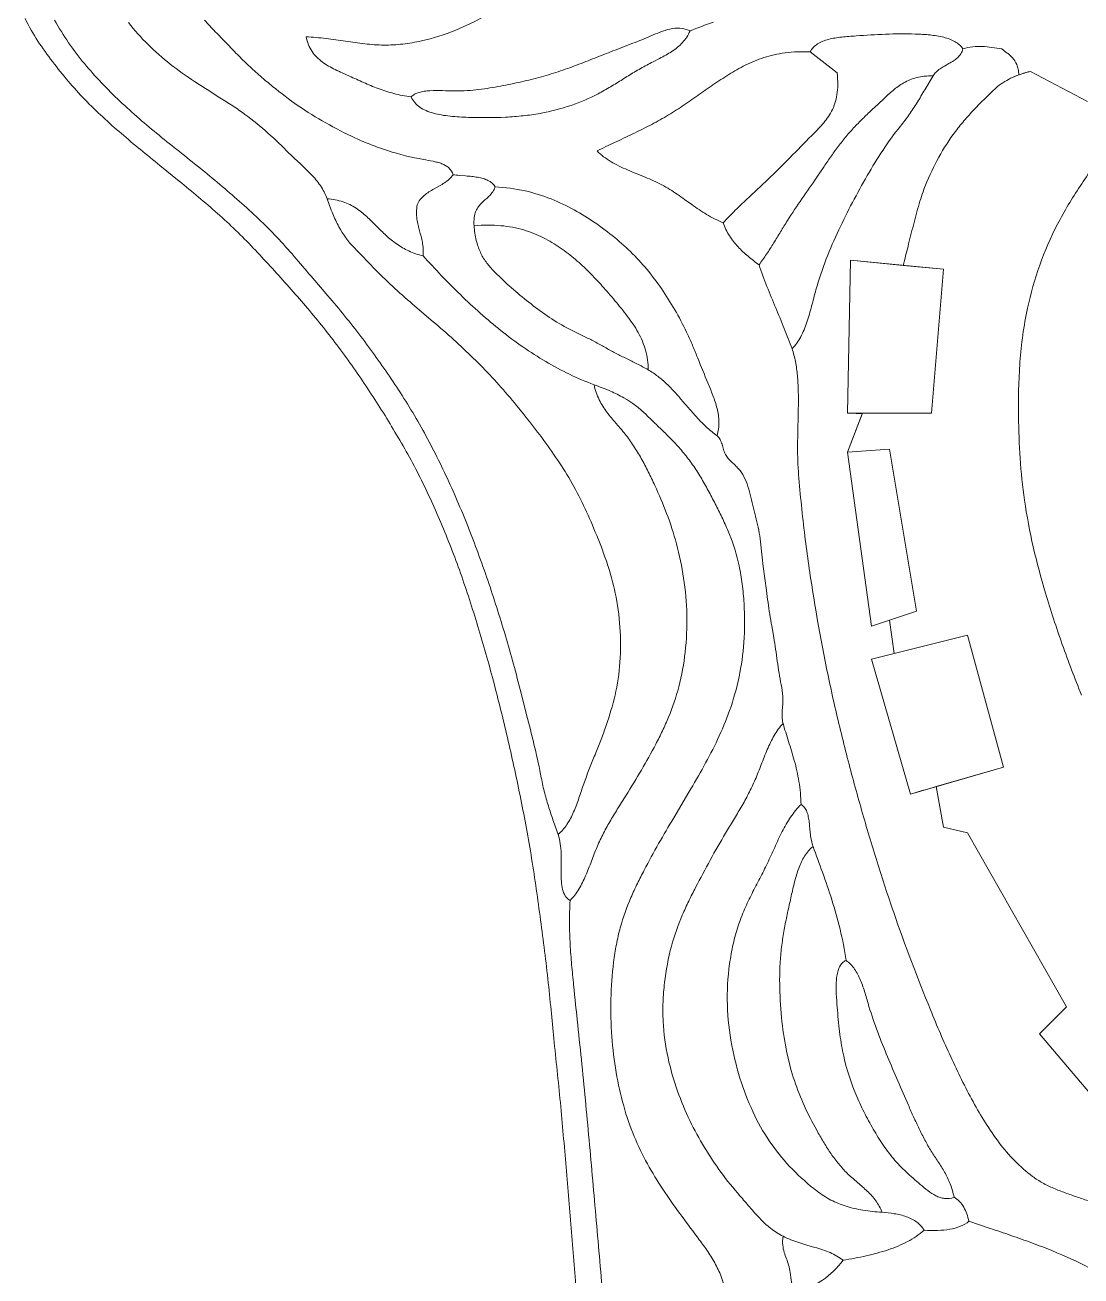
# Model space of a CAD drawing. Header units: millimetres. Extents: x 3808 to 296674, y 522 to 278159.
# Drawn here: x 30971 to 112461, y 110709 to 207282 of the extents above; entities that cross this region are included whole.
import ezdxf

# ---------------------------------------------------------------- set-up
doc = ezdxf.new("R2010")
doc.units = ezdxf.units.MM
for name, color, linetype, lineweight in [('01_MAIN_BUILDING_REBUILT', 7, 'CONTINUOUS', 18), ('02_SHARP_BUILDINGS', 7, 'CONTINUOUS', 18), ('03_SMOOTH_PATHS_WATER_BRIDGES', 7, 'CONTINUOUS', 18)]:
    doc.layers.add(name, color=color, linetype=linetype, lineweight=lineweight)

msp = doc.modelspace()

# ---------------------------------------------------------------- linework, layer by layer
at = {"layer": '01_MAIN_BUILDING_REBUILT'}
for points in [[(112963, 201389), (108565, 203704, 0.010465), (107857, 203501, 0.031984), (107176, 203241, 0.029474), (106586, 202918, 0.009658), (106019, 202546, 0.00243), (105163, 201715, 0.007322), (104326, 200869, 0.012281), (103524, 199994, 0.017255), (102778, 199074, 0.035775), (101488, 197069, 0.02903), (100463, 194907, 0.014469), (100215, 194237, 0.00933), (99976, 193485, 0.009772), (99525, 191842, 0.002104), (99112, 190185, -0.006263), (98737, 188727), (101852, 188426), (100926, 177315), (95602, 177315), (94444, 174306), (97685, 174537), (99769, 162037), (97685, 161343), (98039, 158769), (103704, 160185), (106481, 150000), (101289, 148492), (101852, 145370), (103704, 144907), (111343, 131481), (109259, 129398), (115741, 121759, -0.002765)], [(112500, 155556, -0.009674), (111019, 159463, -0.013351), (109722, 163426, -0.01573), (108781, 166986, -0.020731), (108102, 170602, -0.01849), (107764, 173832, -0.014251), (107639, 177083, -0.0093), (107652, 179181, -0.012324), (107755, 181274, -0.015418), (107974, 183356, -0.018523), (108333, 185417, -0.066536), (110648, 191898, -0.015086), (111484, 193397, -0.010764), (112398, 194851, -0.006434), (113362, 196275, -0.002139)]]:
    msp.add_lwpolyline(points, format="xyb", dxfattribs=at)
at = {"layer": '02_SHARP_BUILDINGS'}
for points in [[(94676, 189120), (101852, 188426), (100926, 177315), (94444, 177315)], [(94444, 174306), (97685, 174537), (99769, 162037), (96296, 160880)], [(96296, 158333), (103704, 160185), (106481, 150000), (99306, 147917)]]:
    msp.add_lwpolyline(points, close=True, dxfattribs=at)
at = {"layer": '03_SMOOTH_PATHS_WATER_BRIDGES'}
for points in [[(30976, 207774, 0.03062), (31963, 206044, 0.018883), (33092, 204456, 0.01345), (34304, 202951, 0.015428), (35595, 201525, 0.013992), (36969, 200182, 0.009158), (38406, 198902, 0.005152), (39881, 197660, 0.00198), (41376, 196438), (42874, 195219, -0.003049), (44361, 193989, -0.006492), (45824, 192735, -0.011097), (47238, 191432, -0.010516), (48589, 190066, -0.004727), (49899, 188658, -0.003045), (51191, 187233, -0.005451), (52460, 185785, -0.01438), (54889, 182780, -0.014694), (57153, 179611, -0.012003), (59265, 176288, -0.006778), (60271, 174577, -0.010113), (61226, 172816, -0.010324), (62118, 170990, -0.007721), (62955, 169110, -0.014799), (64490, 165211, -0.007123), (65183, 163187, -0.004998), (65835, 161121, -0.008516), (67046, 156899, -0.008099), (68134, 152553, -0.006664), (69112, 148097, -0.003933), (69562, 145829, -0.00557), (69973, 143524, -0.004971), (70339, 141172, -0.00239), (70674, 138790, -0.002132), (70992, 136391, -0.004038), (71284, 133966, -0.003158), (71539, 131504), (71782, 129030, 0.000811), (72034, 126565, -0.001599), (72282, 124096, -0.003092), (72725, 119106, -0.000564), (73141, 114086, 0.001313), (73559, 109073)], [(38945, 207467, 0.031642), (40470, 205770, 0.027058), (42181, 204268, 0.020854), (44047, 202923, 0.005888), (45026, 202294), (46016, 201674, -0.005733), (46996, 201045, -0.011715), (47946, 200387, -0.02484), (49717, 198945, -0.014517), (51359, 197375, 0.008191), (51771, 196976), (52196, 196580, -0.00435), (52621, 196180, -0.010595), (53033, 195769, -0.017137), (53419, 195339, -0.023991), (53764, 194884, -0.067876), (54282, 193866, 0.01703), (54721, 192698, 0.026031), (55192, 191710, 0.067287), (56388, 190075, 0.002943), (57832, 188574, 0.011624), (59319, 187116, 0.010542), (60882, 185732), (62477, 184378, -0.00704), (64046, 183000, -0.010231), (65563, 181571, -0.022171), (68402, 178516, -0.018286), (70999, 175218, -0.012045), (72212, 173486, -0.019689), (73327, 171654, -0.019201), (74312, 169688, -0.012108), (75190, 167621, -0.006638), (75599, 166562, -0.010738), (75977, 165470, -0.030986), (76583, 163114, -0.033035), (76900, 160472, -0.036394), (76858, 157765, -0.037113), (76426, 155237, -0.025945), (75725, 152935, -0.007534), (75322, 151864, -0.002301), (74905, 150823, 0.003224), (74491, 149782, 0.008459), (74095, 148714, 0.000821), (73719, 147610, -0.019349), (73308, 146534, -0.018537), (73068, 146032, -0.025552), (72794, 145567, -0.033314), (72476, 145150, -0.040978), (72106, 144792), (71759, 145786, -0.00676), (71405, 146853, -0.012508), (71078, 147979, -0.018311), (70815, 149153, 0.013057), (70316, 151479, 0.003659), (69752, 153738), (69179, 155992, 0.004248), (68589, 158229, 0.010834), (67288, 162578, 0.011106), (65839, 166781, 0.013755), (64217, 170810, 0.01681), (62400, 174644, 0.019804), (60350, 178246, 0.009162), (59238, 179959, 0.007245), (58077, 181624, 0.014792), (55634, 184832, 0.00581), (54348, 186372), (53045, 187895, 0.001952), (51743, 189419, 0.010829), (50405, 190906, 0.013146), (48992, 192319, 0.008807), (47517, 193670, 0.011613), (44453, 196257, 0.002091), (42880, 197510, -0.003666), (41312, 198768, -0.00777), (39779, 200060, -0.010206), (38296, 201403, -0.013526), (36880, 202812, -0.017648), (35551, 204309, -0.021479), (34335, 205919, -0.02471), (33255, 207664, -0.02407)], [(75633, 108325, 0.001014), (75089, 114578, 0.000562), (74537, 120819, 0.002784), (73946, 127025, 0.000995), (73626, 130100, -0.000968), (73305, 133175, -0.003514), (73156, 134725, -0.008278), (73041, 136310, -0.012238), (72990, 137958, -0.015066), (73032, 139699, -0.113461), (72661, 140061, -0.081652), (72452, 140557, -0.044396), (72360, 141160, -0.01928), (72341, 141841), (72351, 142573, 0.012666), (72345, 143328, 0.028021), (72278, 144077, 0.045899), (72106, 144792), (71759, 145786, -0.00676), (71405, 146853, -0.012508), (71078, 147979, -0.018311), (70815, 149153, 0.013057), (70316, 151479, 0.003659), (69752, 153738), (69179, 155992, 0.004248), (68589, 158229, 0.010834), (67288, 162578, 0.011106), (65839, 166781, 0.013755), (64217, 170810, 0.01681), (62400, 174644, 0.019804), (60350, 178246, 0.009162), (59238, 179959, 0.007245), (58077, 181624, 0.014792), (55634, 184832, 0.00581), (54348, 186372), (53045, 187895, 0.001952), (51743, 189419, 0.010829), (50405, 190906, 0.013146), (48992, 192319, 0.008807), (47517, 193670, 0.011613), (44453, 196257, 0.002091), (42880, 197510, -0.003666), (41312, 198768, -0.00777), (39779, 200060, -0.010206), (38296, 201403, -0.013526), (36880, 202812, -0.017648), (35551, 204309, -0.021479), (34335, 205919, -0.02471), (33255, 207664, -0.02407)], [(44825, 207665, 0.009697), (45656, 206767, 0.001481), (46507, 205889, 0.001372), (47358, 205010, 0.009385), (48227, 204150, 0.011569), (49136, 203330, 0.007958), (50080, 202544, 0.018387), (52049, 201055, 0.022853), (54175, 199722, 0.022203), (56465, 198555, 0.013039), (57680, 198039, 0.016076), (58955, 197583, 0.033317), (61726, 196900, -0.007101), (62457, 196765, -0.015865), (62806, 196682, -0.026241), (63132, 196575, -0.03918), (63424, 196434, -0.053833), (63673, 196251, -0.136245), (64005, 195718, -0.053417), (63703, 195383, -0.035669), (63344, 195105, -0.017913), (62951, 194862), (62544, 194632, 0.014798), (62146, 194393, 0.032295), (61779, 194124, 0.050356), (61465, 193801, 0.063709), (61227, 193403, 0.066049), (61220, 192296, 0.024121), (61303, 191830, 0.011255), (61415, 191392, -0.00402), (61532, 190959, -0.018443), (61632, 190509, -0.063245), (61690, 189468, -0.053754), (60582, 189838, -0.045897), (59648, 190380, -0.030715), (58832, 191039, -0.012877), (58083, 191763), (57714, 192132, 0.00936), (57338, 192492, 0.040654), (56516, 193144, 0.063694), (55527, 193632, 0.068741), (54282, 193866, 0.067876), (53764, 194884, 0.023991), (53419, 195339, 0.017137), (53033, 195769, 0.010595), (52621, 196180, 0.00435), (52196, 196580), (51771, 196976, -0.008191), (51359, 197375, 0.014517), (49717, 198945, 0.02484), (47946, 200387, 0.011715), (46996, 201045, 0.005733), (46016, 201674), (45026, 202294, -0.005888), (44047, 202923, -0.020854), (42181, 204268, -0.027058), (40470, 205770, -0.031642), (38945, 207467, -0.034435)], [(44825, 207665, 0.009697), (45656, 206767, 0.001481), (46507, 205889, 0.001372), (47358, 205010, 0.009385), (48227, 204150, 0.011569), (49136, 203330, 0.007958), (50080, 202544, 0.018387), (52049, 201055, 0.022853), (54175, 199722, 0.022203), (56465, 198555, 0.013039), (57680, 198039, 0.016076), (58955, 197583, 0.033317), (61726, 196900, -0.007101), (62457, 196765, -0.015865), (62806, 196682, -0.026241), (63132, 196575, -0.03918), (63424, 196434, -0.053833), (63673, 196251, -0.136245), (64005, 195718, 0.008636), (64480, 195672), (64963, 195635, -0.007385), (65441, 195591, -0.016561), (65898, 195528, -0.028442), (66321, 195430, -0.044474), (66696, 195284, -0.06401), (67009, 195076, -0.079414), (67245, 194792, -0.043272), (69562, 194479, -0.03896), (71570, 193855, -0.031856), (73352, 193012, -0.024643), (74972, 192006, -0.021539), (76476, 190876, -0.024397), (77857, 189624, -0.025064), (79099, 188248, -0.022531), (80218, 186740, -0.040034), (82121, 183364, -0.008144), (82517, 182466, -0.004335), (82895, 181551, 0.002461), (83658, 179662, -0.00713), (84055, 178686, -0.031038), (84378, 177683, -0.056495), (84519, 176649, -0.076537), (84375, 175579, -0.066248), (84508, 175451, -0.048717), (84611, 175293, -0.047717), (84758, 174914), (84876, 174504, 0.050301), (85026, 174127, 0.050045), (85241, 173817, 0.026918), (85497, 173549), (85768, 173296, -0.022694), (86029, 173032, -0.061132), (86454, 172406, -0.04278), (86760, 171660, -0.020565), (86981, 170830, 0.003858), (87178, 169977, 0.004372), (87398, 169147, -0.018771), (87597, 168295, -0.018119), (87729, 167376), (87830, 166427, 0.005171), (87945, 165491), (88068, 164564), (88186, 163631, 0.003214), (88308, 162703, 0.008643), (88595, 160888), (88753, 159996, -0.006905), (88899, 159092, -0.003182), (89024, 158165, 0.010317), (89160, 157249, 0.002334), (89327, 156368, -0.027256), (89454, 155445, -0.034552), (89450, 154938, -0.00224), (89408, 154406, 0.027328), (89392, 153872, 0.060491), (89468, 153356, 0.00648), (89672, 152679), (89894, 151980, -0.010938), (90339, 150504, -0.025987), (90695, 148891, -0.036972), (90856, 147106, -0.093585), (91129, 146867, -0.07227), (91309, 146548, -0.043994), (91420, 146165, -0.022077), (91486, 145734, -0.005947), (91532, 145273, 0.007554), (91580, 144796, 0.020983), (91656, 144322, 0.035935), (91782, 143866, -0.000717), (92510, 141877, -0.009836), (93235, 139753, -0.017832), (93870, 137486, -0.024951), (94329, 135069, -0.047569), (94688, 134764, -0.040191), (94989, 134399, -0.031407), (95241, 133985, -0.022988), (95453, 133531, -0.024553), (95798, 132544, -0.000983), (96101, 131515, 0.017001), (96776, 129531, 0.008711), (97534, 127629, 0.005152), (99139, 123905, 0.002433), (99548, 122984, 0.006433), (99971, 122077, 0.010642), (100418, 121195, 0.015133), (100904, 120351, 0.006372), (101426, 119542, -0.015987), (101936, 118719, -0.03602), (102369, 117820, -0.048861), (102662, 116782, -0.08007), (103094, 116462, -0.064645), (103416, 116031, -0.043912), (103649, 115513, -0.02644), (103819, 114931), (105442, 114387, -0.002416), (107060, 113839, -0.00534), (108658, 113269, -0.008443), (110219, 112664, -0.023143), (113183, 111298, -0.029479)], [(84102, 207498, 0.013221), (82292, 206829, -0.088012), (81704, 205924, -0.033971), (81319, 205563, -0.025513), (80888, 205246, -0.017238), (80424, 204962, -0.009544), (79939, 204699), (79445, 204446, 0.004817), (78953, 204192, 0.012792), (78003, 203650, 0.004013), (77080, 203083, -0.005012), (76156, 202517, -0.013723), (75201, 201980, -0.037528), (73110, 201078, -0.039044), (70729, 200462, -0.01727), (69420, 200277, -0.014008), (68047, 200170, -0.021242), (65196, 200153, -0.017794), (63778, 200244, -0.017126), (63108, 200337, -0.024798), (62484, 200477, -0.035146), (61922, 200676, -0.048491), (61438, 200944, -0.062826), (61047, 201294, -0.071806), (60764, 201736, -0.033017), (59428, 201994, -0.025746), (58222, 202380, -0.014435), (57096, 202845, -0.00108), (56000, 203338), (55451, 203583, -0.009112), (54910, 203838, -0.017747), (54393, 204116, -0.027247), (53914, 204432, -0.037211), (53487, 204800, -0.045994), (53126, 205236, -0.050859), (52847, 205753, -0.049917), (52662, 206366, -0.022103), (54199, 206243, -0.006929), (55705, 206033, 0.008864), (57191, 205832, 0.0254), (58664, 205734, 0.030949), (60127, 205813, 0.026001), (61558, 206055, 0.041147), (64211, 206886, 0.034142), (66472, 207985, 0.013271)], [(84102, 207498, 0.013221), (82292, 206829, 0.093457), (81503, 207036, 0.072328), (80739, 206973, 0.038843), (79996, 206739, 0.008099), (79274, 206436, -0.009495), (77879, 205874), (76507, 205351, 0.002504), (75120, 204803, -0.003857), (73716, 204253, -0.009394), (72296, 203740, -0.013452), (70827, 203285, -0.012852), (69278, 202897, -0.009166), (67666, 202568, -0.016901), (65998, 202305, -0.03073), (64174, 202198, -0.004767), (63184, 202220, 0.019819), (62221, 202214, 0.022713), (61780, 202171, 0.035616), (61382, 202084, 0.053508), (61039, 201943, 0.073913), (60764, 201736, -0.033017), (59428, 201994, -0.025746), (58222, 202380, -0.014435), (57096, 202845, -0.00108), (56000, 203338), (55451, 203583, -0.009112), (54910, 203838, -0.017747), (54393, 204116, -0.027247), (53914, 204432, -0.037211), (53487, 204800, -0.045994), (53126, 205236, -0.050859), (52847, 205753, -0.049917), (52662, 206366, -0.022103), (54199, 206243, -0.006929), (55705, 206033, 0.008864), (57191, 205832, 0.0254), (58664, 205734, 0.030949), (60127, 205813, 0.026001), (61558, 206055, 0.041147), (64211, 206886, 0.034142), (66472, 207985, 0.013271)], [(113124, 116474, 0.003981), (112180, 116802, -0.004851), (111249, 117128, -0.014255), (110350, 117481, -0.024456), (109501, 117893, -0.035025), (108721, 118394, -0.038156), (107344, 119607, -0.030672), (106146, 120999, -0.022594), (105089, 122532, -0.014834), (104133, 124167, -0.01007), (103244, 125870, -0.007997), (102407, 127625, -0.006045), (101611, 129422, -0.004193), (100846, 131249, -0.014323), (98007, 138772, -0.007129), (96727, 142677, -0.006156), (95534, 146668, -0.006439), (94426, 150736, -0.007754), (93416, 154908, -0.016046), (91749, 163620, -0.009337), (91114, 168142, -0.011525), (90651, 172878, -0.014183), (90597, 174115, -0.008098), (90598, 175370, -0.00246), (90625, 176625, 0.003183), (90651, 177863, 0.009341), (90645, 179066, 0.0166), (90581, 180217, 0.025577), (90430, 181298, 0.036631), (90162, 182292, 0.011088), (89566, 183844, 0.002383), (88901, 185447, -0.005358), (88230, 187094, -0.013046), (87616, 188773, -0.016357), (86768, 189431, -0.031367), (85993, 190160, -0.045465), (85335, 191006, -0.054681), (84838, 192014, -0.040291), (83568, 192657, -0.012426), (82986, 193030, -0.006597), (82423, 193421), (81867, 193820, 0.005477), (81307, 194214, 0.011377), (80730, 194591, 0.016883), (80125, 194939, 0.015447), (79483, 195252, 0.008117), (78816, 195539), (78139, 195815, -0.005431), (77465, 196096, -0.012503), (76812, 196397, -0.020269), (76192, 196733, -0.028809), (75622, 197119, -0.037558), (75116, 197569, -0.003536), (76473, 198216, 0.002142), (77836, 198862, 0.00791), (79177, 199529, 0.014055), (80469, 200245, 0.013499), (81696, 201024, 0.005395), (82881, 201841, -0.00295), (84062, 202664, -0.011162), (85273, 203457, -0.02355), (86556, 204181, -0.037734), (87981, 204766, -0.04529), (89621, 205134, -0.044661), (91551, 205208, -0.066283), (91804, 205552, -0.058297), (92134, 205821, -0.045325), (92528, 206024, -0.032731), (92977, 206173, -0.022508), (93470, 206279, -0.014563), (93996, 206352, -0.010913), (95106, 206442, -0.006738), (97374, 206572, -0.01806), (99669, 206589, -0.0182), (100812, 206515, -0.035927), (101869, 206334, -0.028779), (102336, 206187, -0.039308), (102748, 205993, -0.052387), (103092, 205747, -0.065112), (103356, 205440, -0.048916), (104110, 205603, -0.040007), (104839, 205627, -0.022456), (105578, 205556, -0.004017), (106366, 205440, 0.015967), (106568, 205275), (106777, 205115, -0.01636), (106983, 204945, -0.030572), (107179, 204751, -0.08738), (107499, 204231, -0.042565), (107606, 203875, -0.036146), (107666, 203437, -0.01287), (108112, 203578, -0.004248), (108565, 203704), (112963, 201389)], [(115741, 121759), (109259, 129398), (111343, 131481), (103704, 144907), (101852, 145370), (101290, 148489, 0.001256), (99306, 147917), (96296, 158333), (98039, 158769), (97685, 161343), (96296, 160880), (94444, 174306), (95583, 177267, 0.017995), (94967, 177309, 0.008351), (94444, 177315), (94676, 189120), (98737, 188727, 0.006263), (99112, 190185, -0.002104), (99525, 191842, -0.009772), (99976, 193485, -0.00933), (100215, 194237, -0.014469), (100463, 194907, -0.02903), (101488, 197069, -0.035775), (102778, 199074, -0.017255), (103524, 199994, -0.012281), (104326, 200869, -0.007322), (105163, 201715, -0.00243), (106019, 202546, -0.009658), (106586, 202918, -0.029474), (107176, 203241, -0.02534), (107666, 203437, 0.036146), (107606, 203875, 0.042565), (107499, 204231, 0.08738), (107179, 204751, 0.030572), (106983, 204945, 0.01636), (106777, 205115), (106568, 205275, -0.015967), (106366, 205440, 0.004017), (105578, 205556, 0.022456), (104839, 205627, 0.040007), (104110, 205603, 0.048916), (103356, 205440, -0.07373), (103185, 205060, -0.061845), (102932, 204759, -0.040505), (102621, 204514, -0.019129), (102276, 204305), (101922, 204106, 0.02052), (101582, 203897, 0.043027), (101280, 203655, 0.065678), (101042, 203356), (100411, 202289, -0.00569), (99813, 201299, -0.012946), (99203, 200368, -0.01905), (98532, 199476, 0.024977), (97184, 197631, 0.014593), (95968, 195655, 0.022294), (93768, 191461, 0.016899), (92808, 189228, 0.024226), (92008, 186837, 0.003373), (91673, 185574, -0.016912), (91310, 184339, -0.017335), (91091, 183758, -0.024422), (90834, 183217, -0.032407), (90528, 182724, -0.040549), (90162, 182292, -0.036631), (90430, 181298, -0.025577), (90581, 180217, -0.0166), (90645, 179066, -0.009341), (90651, 177863, -0.003183), (90625, 176625, 0.00246), (90598, 175370, 0.008098), (90597, 174115, 0.014183), (90651, 172878, 0.011525), (91114, 168142, 0.009337), (91749, 163620, 0.016046), (93416, 154908, 0.007754), (94426, 150736, 0.006439), (95534, 146668, 0.006156), (96727, 142677, 0.007129), (98007, 138772, 0.014323), (100846, 131249, 0.004193), (101611, 129422, 0.006045), (102407, 127625, 0.007997), (103244, 125870, 0.01007), (104133, 124167, 0.014834), (105089, 122532, 0.022594), (106146, 120999, 0.030672), (107344, 119607, 0.038156), (108721, 118394, 0.035025), (109501, 117893, 0.024456), (110350, 117481, 0.014255), (111249, 117128, 0.004851), (112180, 116802, -0.003981), (113124, 116474, -0.012616)], [(113362, 196275, 0.006434), (112398, 194851, 0.010764), (111484, 193397, 0.015086), (110648, 191898, 0.066536), (108333, 185417, 0.018523), (107974, 183356, 0.015418), (107755, 181274, 0.012324), (107652, 179181, 0.0093), (107639, 177083, 0.014251), (107764, 173832, 0.01849), (108102, 170602, 0.020731), (108781, 166986, 0.01573), (109722, 163426, 0.013351), (111019, 159463, 0.009674), (112500, 155556, 0.006144)], [(90091, 110407), (90009, 110989, 0.02712), (89901, 111545, 0.026397), (89735, 112042, -0.016633), (89560, 112532, -0.051073), (89448, 113085, -0.059387), (89468, 113773, -0.052151), (88506, 114392, -0.03349), (87665, 115166, -0.014523), (86895, 116024, 0.00372), (86145, 116897, -0.044346), (83404, 120636, -0.024254), (82279, 122703, -0.026891), (81332, 124979, -0.031787), (80593, 127544, -0.041896), (80214, 130372, -0.021463), (80210, 131861, -0.018979), (80326, 133356, -0.036641), (80859, 136177, -0.035888), (81696, 138569, -0.011809), (82194, 139653, -0.006104), (82725, 140708, -0.006716), (83850, 142819, -0.008294), (85035, 144893, -0.001434), (85642, 145900, 0.005152), (86238, 146908, 0.011519), (86805, 147944, 0.017155), (87323, 149035, 0.009494), (87786, 150189, -0.009549), (88251, 151347, -0.01241), (88506, 151902, -0.018184), (88788, 152429, -0.024606), (89105, 152917, -0.031437), (89468, 153356, -0.060491), (89392, 153872, -0.027328), (89408, 154406, 0.00224), (89450, 154938, 0.034552), (89454, 155445, 0.027256), (89327, 156368, -0.002334), (89160, 157249, -0.010317), (89024, 158165, 0.003182), (88899, 159092, 0.006905), (88753, 159996), (88595, 160888, -0.008643), (88308, 162703, -0.003214), (88186, 163631), (88068, 164564), (87945, 165491, -0.005171), (87830, 166427), (87729, 167376, 0.018119), (87597, 168295, 0.018771), (87398, 169147, -0.004372), (87178, 169977, -0.003858), (86981, 170830, 0.020565), (86760, 171660, 0.04278), (86454, 172406, 0.061132), (86029, 173032, 0.022694), (85768, 173296), (85497, 173549, -0.026918), (85241, 173817, -0.050045), (85026, 174127, -0.050301), (84876, 174504), (84758, 174914, 0.047717), (84611, 175293, 0.048717), (84508, 175451, 0.066248), (84375, 175579, -0.027079), (83622, 176190, -0.019341), (82945, 176854, -0.010777), (82317, 177548, -0.001814), (81715, 178248, 0.007482), (81112, 178934, 0.017107), (80484, 179581, 0.026722), (79806, 180168, 0.03525), (79051, 180671, 0.011739), (78194, 181129, 0.003838), (77378, 181532, -0.005758), (76591, 181924, -0.015174), (75820, 182350, 0.014749), (75030, 182786, 0.006075), (74213, 183194, -0.00223), (73391, 183597, -0.010667), (72585, 184018, -0.025945), (71076, 184964, -0.016502), (69674, 186019, -0.013859), (68345, 187142, -0.01852), (67096, 188344, -0.035187), (66546, 188994, -0.048597), (66108, 189739, -0.049505), (65796, 190646, -0.040316), (65625, 191782, -0.052123), (65637, 192421, -0.064772), (65764, 192908, -0.062574), (65974, 193280, -0.041726), (66240, 193577, -0.012053), (66530, 193838, 0.019449), (66814, 194101, 0.049354), (67062, 194406, 0.067805), (67245, 194792, 0.079414), (67009, 195076, 0.06401), (66696, 195284, 0.044474), (66321, 195430, 0.028442), (65898, 195528, 0.016561), (65441, 195591, 0.007385), (64963, 195635), (64480, 195672, -0.008636), (64005, 195718, -0.053417), (63703, 195383, -0.035669), (63344, 195105, -0.017913), (62951, 194862), (62544, 194632, 0.014798), (62146, 194393, 0.032295), (61779, 194124, 0.050356), (61465, 193801, 0.063709), (61227, 193403, 0.066049), (61220, 192296, 0.024121), (61303, 191830, 0.011255), (61415, 191392, -0.00402), (61532, 190959, -0.018443), (61632, 190509, -0.063245), (61690, 189468, 0.007404), (63094, 187952, 0.00929), (64567, 186467, 0.011313), (66107, 185035, 0.013518), (67718, 183680, 0.015931), (69400, 182427, 0.018549), (71154, 181299, 0.021325), (72982, 180320, 0.024141), (74884, 179514, -0.014527), (76144, 179016, -0.025326), (77191, 178502, -0.07077), (78897, 177212, 0.004434), (79691, 176436, -0.003468), (80485, 175664, -0.011348), (81256, 174867, -0.018912), (81984, 174018, -0.019696), (82651, 173098, -0.014657), (83263, 172118, -0.010147), (83832, 171099, -0.005998), (84368, 170063, -0.007627), (84876, 169019, -0.014361), (85344, 167941, -0.042428), (86083, 165524, -0.020397), (86320, 164126, -0.017231), (86460, 162636, -0.032813), (86445, 159614, -0.067252), (85343, 154363, -0.025448), (84422, 152135, -0.016053), (83356, 150065, -0.007167), (82207, 148062), (81029, 146080, 0.004661), (79869, 144084, 0.008023), (78755, 142050, 0.007355), (78225, 141009, 0.012119), (77729, 139933, 0.035739), (76906, 137596, 0.0186), (76609, 136301, 0.015725), (76392, 134934, 0.026105), (76185, 132077, 0.023485), (76258, 129199, 0.024015), (76591, 126420, 0.02648), (77170, 123835, 0.029495), (77982, 121479, 0.028162), (79008, 119357, 0.01984), (80199, 117404, 0.011133), (81495, 115545, 0.003419), (82839, 113731, -0.007824), (83505, 112821, -0.022506), (84120, 111863, -0.034985), (84636, 110806, -0.042556), (85006, 109600, -0.026925)], [(85006, 109600, 0.042556), (84636, 110806, 0.034985), (84120, 111863, 0.022506), (83505, 112821, 0.007824), (82839, 113731, -0.003419), (81495, 115545, -0.011133), (80199, 117404, -0.01984), (79008, 119357, -0.028162), (77982, 121479, -0.029495), (77170, 123835, -0.02648), (76591, 126420, -0.024015), (76258, 129199, -0.023485), (76185, 132077, -0.026105), (76392, 134934, -0.015725), (76609, 136301, -0.0186), (76906, 137596, -0.035739), (77729, 139933, -0.012119), (78225, 141009, -0.007355), (78755, 142050, -0.008023), (79869, 144084, -0.004661), (81029, 146080), (82207, 148062, 0.007167), (83356, 150065, 0.016053), (84422, 152135, 0.025448), (85343, 154363, 0.067252), (86445, 159614, 0.032813), (86460, 162636, 0.017231), (86320, 164126, 0.020397), (86083, 165524, 0.042428), (85344, 167941, 0.014361), (84876, 169019, 0.007627), (84368, 170063, 0.005998), (83832, 171099, 0.010147), (83263, 172118, 0.014657), (82651, 173098, 0.019696), (81984, 174018, 0.018912), (81256, 174867, 0.011348), (80485, 175664, 0.003468), (79691, 176436, -0.004434), (78897, 177212, 0.07077), (77191, 178502, 0.025326), (76144, 179016, 0.014527), (74884, 179514, 0.062327), (75284, 178349, 0.046234), (75877, 177391, 0.013132), (76218, 176958, 0.005781), (76573, 176540), (76933, 176125, -0.009057), (77284, 175700, -0.022456), (77939, 174791, -0.01714), (78530, 173815, -0.012406), (79072, 172791, -0.00814), (79574, 171739, -0.0174), (80485, 169577, -0.024789), (81245, 167229, -0.027685), (81799, 164591, -0.032435), (82050, 161755, -0.033706), (81915, 158878, -0.034513), (81423, 156188, -0.035198), (80638, 153858, -0.013224), (80163, 152795, -0.009095), (79648, 151769, -0.011617), (78536, 149764, -0.007762), (77355, 147816), (76754, 146861, 0.006956), (76168, 145897, 0.013259), (75616, 144899, 0.018799), (75118, 143845, 0.010016), (74678, 142727, -0.011125), (74235, 141609, -0.014128), (73988, 141075, -0.020642), (73712, 140572, -0.027828), (73397, 140110, -0.035224), (73032, 139699, 0.015066), (72990, 137958, 0.012238), (73041, 136310, 0.008278), (73156, 134725, 0.003514), (73305, 133175, 0.000968), (73626, 130100, -0.000995), (73946, 127025, -0.002784), (74537, 120819, -0.000562), (75089, 114578, -0.001014), (75633, 108325)], [(113183, 111298, 0.023143), (110219, 112664, 0.008443), (108658, 113269, 0.00534), (107060, 113839, 0.002416), (105442, 114387), (103819, 114931, -0.080443), (103166, 114542, -0.053932), (102350, 114316, -0.03391), (101400, 114225, -0.020793), (100347, 114236, -0.031505), (99744, 113769, -0.027029), (99075, 113367, -0.022517), (98349, 113023, -0.018328), (97572, 112729, -0.025862), (95894, 112266, -0.014338), (94097, 111921, -0.08779), (92508, 110385, -0.038307)]]:
    msp.add_lwpolyline(points, format="xyb", dxfattribs=at)
for points in [[(82292, 206829, 0.093457), (81503, 207036, 0.072328), (80739, 206973, 0.038843), (79996, 206739, 0.008099), (79274, 206436, -0.009495), (77879, 205874), (76507, 205351, 0.002504), (75120, 204803, -0.003857), (73716, 204253, -0.009394), (72296, 203740, -0.013452), (70827, 203285, -0.012852), (69278, 202897, -0.009166), (67666, 202568, -0.016901), (65998, 202305, -0.03073), (64174, 202198, -0.004767), (63184, 202220, 0.019819), (62221, 202214, 0.022713), (61780, 202171, 0.035616), (61382, 202084, 0.053508), (61039, 201943, 0.073913), (60764, 201736, 0.071806), (61047, 201294, 0.062826), (61438, 200944, 0.048491), (61922, 200676, 0.035146), (62484, 200477, 0.024798), (63108, 200337, 0.017126), (63778, 200244, 0.017794), (65196, 200153, 0.021242), (68047, 200170, 0.014008), (69420, 200277, 0.01727), (70729, 200462, 0.039044), (73110, 201078, 0.037528), (75201, 201980, 0.013723), (76156, 202517, 0.005012), (77080, 203083, -0.004013), (78003, 203650, -0.012792), (78953, 204192, -0.004817), (79445, 204446), (79939, 204699, 0.009544), (80424, 204962, 0.017238), (80888, 205246, 0.025513), (81319, 205563, 0.033971), (81704, 205924, 0.088012)], [(91551, 205208, -0.066283), (91804, 205552, -0.058297), (92134, 205821, -0.045325), (92528, 206024, -0.032731), (92977, 206173, -0.022508), (93470, 206279, -0.014563), (93996, 206352, -0.010913), (95106, 206442, -0.006738), (97374, 206572, -0.01806), (99669, 206589, -0.0182), (100812, 206515, -0.035927), (101869, 206334, -0.028779), (102336, 206187, -0.039308), (102748, 205993, -0.052387), (103092, 205747, -0.065112), (103356, 205440, -0.07373), (103185, 205060, -0.061845), (102932, 204759, -0.040505), (102621, 204514, -0.019129), (102276, 204305), (101922, 204106, 0.02052), (101582, 203897, 0.043027), (101280, 203655, 0.065678), (101042, 203356, 0.032796), (100370, 203328, 0.03522), (99776, 203221, 0.067532), (98780, 202817, 0.045284), (97959, 202236, 0.010926), (97587, 201908), (97224, 201570), (96499, 200895, 0.004624), (95781, 200215, 0.009529), (95083, 199514, 0.014374), (94417, 198780, 0.014155), (93794, 198002, 0.009106), (93203, 197190, 0.004214), (92632, 196360), (92066, 195525, -0.000751), (90924, 193867, 0.009693), (89809, 192184, 0.004172), (89275, 191318, -0.002138), (88743, 190447, -0.008523), (88197, 189593, -0.015186), (87616, 188773, -0.016357), (86768, 189431, -0.031367), (85993, 190160, -0.045465), (85335, 191006, -0.054681), (84838, 192014, -0.01064), (85676, 192872, -0.005856), (86543, 193704), (87423, 194524, 0.003614), (88298, 195349, 0.007488), (89998, 197039, -0.001598), (91679, 198749, 0.0037), (92101, 199176, 0.014126), (92508, 199619, 0.024253), (92882, 200095, 0.033175), (93206, 200621, 0.081378), (93629, 201897, 0.038844), (93693, 202682, 0.033841), (93634, 203588)], [(91551, 205208, 0.044661), (89621, 205134, 0.04529), (87981, 204766, 0.037734), (86556, 204181, 0.02355), (85273, 203457, 0.011162), (84062, 202664, 0.00295), (82881, 201841, -0.005395), (81696, 201024, -0.013499), (80469, 200245, -0.014055), (79177, 199529, -0.00791), (77836, 198862, -0.002142), (76473, 198216, 0.003536), (75116, 197569, 0.037558), (75622, 197119, 0.028809), (76192, 196733, 0.020269), (76812, 196397, 0.012503), (77465, 196096, 0.005431), (78139, 195815), (78816, 195539, -0.008117), (79483, 195252, -0.015447), (80125, 194939, -0.016883), (80730, 194591, -0.011377), (81307, 194214, -0.005477), (81867, 193820), (82423, 193421, 0.006597), (82986, 193030, 0.012426), (83568, 192657, 0.040291), (84838, 192014, -0.01064), (85676, 192872, -0.005856), (86543, 193704), (87423, 194524, 0.003614), (88298, 195349, 0.007488), (89998, 197039, -0.001598), (91679, 198749, 0.0037), (92101, 199176, 0.014126), (92508, 199619, 0.024253), (92882, 200095, 0.033175), (93206, 200621, 0.081378), (93629, 201897, 0.038844), (93693, 202682, 0.033841), (93634, 203588)], [(87616, 188773, 0.015186), (88197, 189593, 0.008523), (88743, 190447, 0.002138), (89275, 191318, -0.004172), (89809, 192184, -0.009693), (90924, 193867, 0.000751), (92066, 195525), (92632, 196360, -0.004214), (93203, 197190, -0.009106), (93794, 198002, -0.014155), (94417, 198780, -0.014374), (95083, 199514, -0.009529), (95781, 200215, -0.004624), (96499, 200895), (97224, 201570), (97587, 201908, -0.010926), (97959, 202236, -0.045284), (98780, 202817, -0.067532), (99776, 203221, -0.03522), (100370, 203328, -0.032796), (101042, 203356), (100411, 202289, -0.00569), (99813, 201299, -0.012946), (99203, 200368, -0.01905), (98532, 199476, 0.024977), (97184, 197631, 0.014593), (95968, 195655, 0.022294), (93768, 191461, 0.016899), (92808, 189228, 0.024226), (92008, 186837, 0.003373), (91673, 185574, -0.016912), (91310, 184339, -0.017335), (91091, 183758, -0.024422), (90834, 183217, -0.032407), (90528, 182724, -0.040549), (90162, 182292, 0.011088), (89566, 183844, 0.002383), (88901, 185447, -0.005358), (88230, 187094, -0.013046)], [(67245, 194792, -0.067805), (67062, 194406, -0.049354), (66814, 194101, -0.019449), (66530, 193838, 0.012053), (66240, 193577, 0.041726), (65974, 193280, 0.062574), (65764, 192908, 0.064772), (65637, 192421, 0.052123), (65625, 191782, -0.022257), (66706, 191835, -0.023665), (67701, 191792, -0.048958), (69463, 191458, -0.044905), (70970, 190860, -0.034317), (72280, 190079, -0.025516), (73448, 189183, -0.020323), (74515, 188196, -0.014042), (75518, 187131, -0.007468), (76494, 186001, -0.004536), (76980, 185414, -0.009398), (77452, 184812, -0.014504), (77893, 184190, -0.020008), (78286, 183545, -0.025882), (78616, 182874, -0.031789), (78864, 182174, -0.077853), (79051, 180671, -0.03525), (79806, 180168, -0.026722), (80484, 179581, -0.017107), (81112, 178934, -0.007482), (81715, 178248, 0.001814), (82317, 177548, 0.010777), (82945, 176854, 0.019341), (83622, 176190, 0.027079), (84375, 175579, 0.076537), (84519, 176649, 0.056495), (84378, 177683, 0.031038), (84055, 178686, 0.00713), (83658, 179662, -0.002461), (82895, 181551, 0.004335), (82517, 182466, 0.008144), (82121, 183364, 0.040034), (80218, 186740, 0.022531), (79099, 188248, 0.025064), (77857, 189624, 0.024397), (76476, 190876, 0.021539), (74972, 192006, 0.024643), (73352, 193012, 0.031856), (71570, 193855, 0.03896), (69562, 194479, 0.043272)], [(54282, 193866, 0.01703), (54721, 192698, 0.026031), (55192, 191710, 0.067287), (56388, 190075, 0.002943), (57832, 188574, 0.011624), (59319, 187116, 0.010542), (60882, 185732), (62477, 184378, -0.00704), (64046, 183000, -0.010231), (65563, 181571, -0.022171), (68402, 178516, -0.018286), (70999, 175218, -0.012045), (72212, 173486, -0.019689), (73327, 171654, -0.019201), (74312, 169688, -0.012108), (75190, 167621, -0.006638), (75599, 166562, -0.010738), (75977, 165470, -0.030986), (76583, 163114, -0.033035), (76900, 160472, -0.036394), (76858, 157765, -0.037113), (76426, 155237, -0.025945), (75725, 152935, -0.007534), (75322, 151864, -0.002301), (74905, 150823, 0.003224), (74491, 149782, 0.008459), (74095, 148714, 0.000821), (73719, 147610, -0.019349), (73308, 146534, -0.018537), (73068, 146032, -0.025552), (72794, 145567, -0.033314), (72476, 145150, -0.040978), (72106, 144792, -0.045899), (72278, 144077, -0.028021), (72345, 143328, -0.012666), (72351, 142573), (72341, 141841, 0.01928), (72360, 141160, 0.044396), (72452, 140557, 0.081652), (72661, 140061, 0.113461), (73032, 139699, 0.035224), (73397, 140110, 0.027828), (73712, 140572, 0.020642), (73988, 141075, 0.014128), (74235, 141609, 0.011125), (74678, 142727, -0.010016), (75118, 143845, -0.018799), (75616, 144899, -0.013259), (76168, 145897, -0.006956), (76754, 146861), (77355, 147816, 0.007762), (78536, 149764, 0.011617), (79648, 151769, 0.009095), (80163, 152795, 0.013224), (80638, 153858, 0.035198), (81423, 156188, 0.034513), (81915, 158878, 0.033706), (82050, 161755, 0.032435), (81799, 164591, 0.027685), (81245, 167229, 0.024789), (80485, 169577, 0.0174), (79574, 171739, 0.00814), (79072, 172791, 0.012406), (78530, 173815, 0.01714), (77939, 174791, 0.022456), (77284, 175700, 0.009057), (76933, 176125), (76573, 176540, -0.005781), (76218, 176958, -0.013132), (75877, 177391, -0.046234), (75284, 178349, -0.062327), (74884, 179514, -0.024141), (72982, 180320, -0.021325), (71154, 181299, -0.018549), (69400, 182427, -0.015931), (67718, 183680, -0.013518), (66107, 185035, -0.011313), (64567, 186467, -0.00929), (63094, 187952, -0.007404), (61690, 189468, -0.053754), (60582, 189838, -0.045897), (59648, 190380, -0.030715), (58832, 191039, -0.012877), (58083, 191763), (57714, 192132, 0.00936), (57338, 192492, 0.040654), (56516, 193144, 0.063694), (55527, 193632, 0.068741)], [(65625, 191782, 0.040316), (65796, 190646, 0.049505), (66108, 189739, 0.048597), (66546, 188994, 0.035187), (67096, 188344, 0.01852), (68345, 187142, 0.013859), (69674, 186019, 0.016502), (71076, 184964, 0.025945), (72585, 184018, 0.010667), (73391, 183597, 0.00223), (74213, 183194, -0.006075), (75030, 182786, -0.014749), (75820, 182350, 0.015174), (76591, 181924, 0.005758), (77378, 181532, -0.003838), (78194, 181129, -0.011739), (79051, 180671, 0.077853), (78864, 182174, 0.031789), (78616, 182874, 0.025882), (78286, 183545, 0.020008), (77893, 184190, 0.014504), (77452, 184812, 0.009398), (76980, 185414, 0.004536), (76494, 186001, 0.007468), (75518, 187131, 0.014042), (74515, 188196, 0.020323), (73448, 189183, 0.025516), (72280, 190079, 0.034317), (70970, 190860, 0.044905), (69463, 191458, 0.048958), (67701, 191792, 0.023665), (66706, 191835, 0.022257)], [(89468, 153356, 0.031437), (89105, 152917, 0.024606), (88788, 152429, 0.018184), (88506, 151902, 0.01241), (88251, 151347, 0.009549), (87786, 150189, -0.009494), (87323, 149035, -0.017155), (86805, 147944, -0.011519), (86238, 146908, -0.005152), (85642, 145900, 0.001434), (85035, 144893, 0.008294), (83850, 142819, 0.006716), (82725, 140708, 0.006104), (82194, 139653, 0.011809), (81696, 138569, 0.035888), (80859, 136177, 0.036641), (80326, 133356, 0.018979), (80210, 131861, 0.021463), (80214, 130372, 0.041896), (80593, 127544, 0.031787), (81332, 124979, 0.026891), (82279, 122703, 0.024254), (83404, 120636, 0.044346), (86145, 116897, -0.00372), (86895, 116024, 0.014523), (87665, 115166, 0.03349), (88506, 114392, 0.052151), (89468, 113773, 0.02283), (90072, 113507, 0.014822), (90692, 113289, 0.00685), (91316, 113099), (91932, 112918, -0.009868), (92530, 112729, -0.019449), (93097, 112512, -0.030106), (93624, 112249, -0.04098), (94097, 111921, 0.014338), (95894, 112266, 0.025862), (97572, 112729, 0.018328), (98349, 113023, 0.022517), (99075, 113367, 0.027029), (99744, 113769, 0.031505), (100347, 114236, 0.063101), (100109, 114587, 0.053433), (99794, 114874, 0.042059), (99416, 115105, 0.032147), (98991, 115285, 0.042974), (98056, 115519, 0.025463), (97106, 115625, -0.025035), (95638, 115787, -0.03536), (94336, 116093, -0.043465), (93166, 116573, -0.045369), (92097, 117258, -0.034795), (90193, 118948, -0.039985), (88593, 120869, -0.039554), (87286, 123084, -0.034636), (86258, 125630, -0.033141), (85516, 128515, -0.038822), (85175, 131630, -0.041002), (85345, 134805, -0.021545), (85619, 136324, -0.024308), (86010, 137742, -0.023004), (86507, 139034, -0.013869), (87076, 140235, -0.002874), (87675, 141398, 0.008456), (88266, 142575, 0.005082), (88824, 143798, -0.011946), (89398, 145011, -0.030768), (90054, 146139, -0.023516), (90433, 146648, -0.029225), (90856, 147106, 0.036972), (90695, 148891, 0.025987), (90339, 150504, 0.010938), (89894, 151980), (89672, 152679, -0.00648)], [(90856, 147106, 0.029225), (90433, 146648, 0.023516), (90054, 146139, 0.030768), (89398, 145011, 0.011946), (88824, 143798, -0.005082), (88266, 142575, -0.008456), (87675, 141398, 0.002874), (87076, 140235, 0.013869), (86507, 139034, 0.023004), (86010, 137742, 0.024308), (85619, 136324, 0.021545), (85345, 134805, 0.041002), (85175, 131630, 0.038822), (85516, 128515, 0.033141), (86258, 125630, 0.034636), (87286, 123084, 0.039554), (88593, 120869, 0.039985), (90193, 118948, 0.034795), (92097, 117258, 0.045369), (93166, 116573, 0.043465), (94336, 116093, 0.03536), (95638, 115787, 0.025035), (97106, 115625, 0.0689), (96624, 116520, 0.044482), (95973, 117253, 0.014891), (95240, 117904), (94868, 118225, -0.011017), (94507, 118554, -0.02694), (93842, 119267, -0.02123), (93246, 120045, -0.015363), (92701, 120875, -0.009688), (92191, 121745, -0.018089), (91240, 123573, -0.026042), (90433, 125531, -0.028992), (89828, 127653, -0.025002), (89424, 130018, -0.022202), (89222, 132649, -0.012714), (89212, 133993, -0.015167), (89275, 135303, -0.015353), (89415, 136552, -0.011471), (89614, 137745, -0.006772), (89851, 138900, -0.001551), (90103, 140033, -0.007536), (90363, 141148, -0.027013), (90684, 142198, -0.022535), (90889, 142681, -0.029506), (91135, 143124, -0.079883), (91782, 143866, -0.035935), (91656, 144322, -0.020983), (91580, 144796, -0.007554), (91532, 145273, 0.005947), (91486, 145734, 0.022077), (91420, 146165, 0.043994), (91309, 146548, 0.07227), (91129, 146867, 0.093585)], [(97106, 115625, 0.0689), (96624, 116520, 0.044482), (95973, 117253, 0.014891), (95240, 117904), (94868, 118225, -0.011017), (94507, 118554, -0.02694), (93842, 119267, -0.02123), (93246, 120045, -0.015363), (92701, 120875, -0.009688), (92191, 121745, -0.018089), (91240, 123573, -0.026042), (90433, 125531, -0.028992), (89828, 127653, -0.025002), (89424, 130018, -0.022202), (89222, 132649, -0.012714), (89212, 133993, -0.015167), (89275, 135303, -0.015353), (89415, 136552, -0.011471), (89614, 137745, -0.006772), (89851, 138900, -0.001551), (90103, 140033, -0.007536), (90363, 141148, -0.027013), (90684, 142198, -0.022535), (90889, 142681, -0.029506), (91135, 143124, -0.079883), (91782, 143866, -0.000717), (92510, 141877, -0.009836), (93235, 139753, -0.017832), (93870, 137486, -0.024951), (94329, 135069, 0.094524), (94038, 134865, 0.07615), (93829, 134565, 0.052239), (93688, 134187, 0.034263), (93606, 133747, 0.022372), (93571, 133262, 0.014362), (93571, 132749, 0.012017), (93630, 131701, 0.009919), (93804, 129792, 0.020689), (94066, 128078, 0.045529), (95007, 124921, 0.02032), (95633, 123524, 0.014791), (96339, 122210, 0.016422), (97119, 120938, 0.028531), (97988, 119767, 0.028912), (98965, 118745, 0.011166), (100051, 117780, 0.015288), (100637, 117297, 0.047232), (101260, 116901, 0.03867), (101589, 116767, 0.048989), (101931, 116694, 0.114499), (102662, 116782, -0.08007), (103094, 116462, -0.064645), (103416, 116031, -0.043912), (103649, 115513, -0.02644), (103819, 114931, -0.080443), (103166, 114542, -0.053932), (102350, 114316, -0.03391), (101400, 114225, -0.020793), (100347, 114236, 0.063101), (100109, 114587, 0.053433), (99794, 114874, 0.042059), (99416, 115105, 0.032147), (98991, 115285, 0.042974), (98056, 115519, 0.025463)], [(94329, 135069, 0.094524), (94038, 134865, 0.07615), (93829, 134565, 0.052239), (93688, 134187, 0.034263), (93606, 133747, 0.022372), (93571, 133262, 0.014362), (93571, 132749, 0.012017), (93630, 131701, 0.009919), (93804, 129792, 0.020689), (94066, 128078, 0.045529), (95007, 124921, 0.02032), (95633, 123524, 0.014791), (96339, 122210, 0.016422), (97119, 120938, 0.028531), (97988, 119767, 0.028912), (98965, 118745, 0.011166), (100051, 117780, 0.015288), (100637, 117297, 0.047232), (101260, 116901, 0.03867), (101589, 116767, 0.048989), (101931, 116694, 0.114499), (102662, 116782, 0.048861), (102369, 117820, 0.03602), (101936, 118719, 0.015987), (101426, 119542, -0.006372), (100904, 120351, -0.015133), (100418, 121195, -0.010642), (99971, 122077, -0.006433), (99548, 122984, -0.002433), (99139, 123905, -0.005152), (97534, 127629, -0.008711), (96776, 129531, -0.017001), (96101, 131515, 0.000983), (95798, 132544, 0.024553), (95453, 133531, 0.022988), (95241, 133985, 0.031407), (94989, 134399, 0.040191), (94688, 134764, 0.047569)], [(89468, 113773, 0.059387), (89448, 113085, 0.051073), (89560, 112532, 0.016633), (89735, 112042, -0.026397), (89901, 111545, -0.02712), (90009, 110989), (90091, 110407, 0.028376), (90201, 109851, 0.028217), (90284, 109600, 0.040461), (90394, 109375, 0.033098), (91514, 109817, 0.038307), (92508, 110385, 0.08779), (94097, 111921, 0.04098), (93624, 112249, 0.030106), (93097, 112512, 0.019449), (92530, 112729, 0.009868), (91932, 112918), (91316, 113099, -0.00685), (90692, 113289, -0.014822), (90072, 113507, -0.02283)]]:
    msp.add_lwpolyline(points, format="xyb", close=True, dxfattribs=at)

doc.saveas('drawing.dxf')
